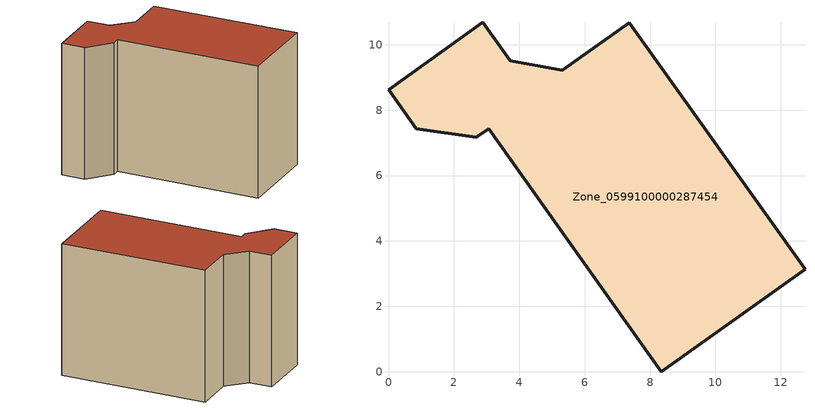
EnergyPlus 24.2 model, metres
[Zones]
Zone_0599100000287454
 floor ground (C_G): 3.73,9.51 5.32,9.22 7.36,10.68 12.74,3.14 8.34,0 3.07,7.44 2.69,7.17 0.85,7.43 0,8.63 2.88,10.69 z0
 wall outside (C_F): 3.07,7.44 8.34,0 12.74,3.14 7.36,10.68 5.32,9.22 3.73,9.51 2.88,10.69 0,8.63 0.85,7.43 2.69,7.17 3.07,7.44 z0:8.42
 roof outside (C_R): 0,8.63 0.85,7.43 2.69,7.17 3.07,7.44 8.34,0 12.74,3.14 7.36,10.68 5.32,9.22 3.73,9.51 2.88,10.69 z8.42
[BUILDING]
Pand.0599100000287454: North Axis=0; Terrain=City; Loads Convergence Tolerance Value=0.04; Temperature Convergence Tolerance Value=0.4; Solar Distribution=FullExterior; Maximum Number of Warmup Days=25; Minimum Number of Warmup Days=1
[Site:Location]
Rotterdam.The.Hague.AP_ZH_NLD Design_Conditions: Latitude=51.96; Longitude=4.45; Time Zone=1; Elevation=-4.5
[SITE:GROUNDTEMPERATURE:BUILDINGSURFACE]
18, 18, 18, 18, 18, 18, 18, 18, 18, 18, 18, 18
[MATERIAL] Thermal Absorptance=0.9; Solar Absorptance=0.7; Visible Absorptance=0.7
Name | Roughness | Thickness | Conductivity | Density | Specific Heat
G.TI.1975-1991 | MediumSmooth | 0.15 | 0.288461 | 540 | 1210
F.TI.1975-1991 | Rough | 0.3 | 0.230769 | 1920 | 840
R.TI.1975-1991 | MediumRough | 0.2 | 0.153846 | 1500 | 1000
[CONSTRUCTION]
C_G: G.TI.1975-1991
C_F: F.TI.1975-1991
C_R: R.TI.1975-1991
[ZONE]
Zone_0599100000287454: Type=1; Multiplier=1; Ceiling Height=Autocalculate; Volume=Autocalculate; Floor Area=autocalculate; Part of Total Floor Area=Yes
[ZONEINFILTRATION:DESIGNFLOWRATE]
Infil_Zone_0599100000287454: Zone or ZoneList or Space or SpaceList=Zone_0599100000287454; Schedule=AlwaysOn; Design Flow Rate Calculation Method=Flow/Area; Flow Rate per Floor Area=0.003; Constant Term Coefficient=1; Temperature Term Coefficient=0; Velocity Term Coefficient=0; Velocity Squared Term Coefficient=0
[HVACTEMPLATE:ZONE:IDEALLOADSAIRSYSTEM]
Zone_0599100000287454: Maximum Heating Supply Air Temperature=50; Minimum Cooling Supply Air Temperature=13; Maximum Heating Supply Air Humidity Ratio=0.0156; Minimum Cooling Supply Air Humidity Ratio=0.0077; Heating Limit=NoLimit; Cooling Limit=NoLimit; Dehumidification Control Type=ConstantSensibleHeatRatio; Cooling Sensible Heat Ratio=0.7; Dehumidification Setpoint=60; Humidification Control Type=None; Humidification Setpoint=30; Outdoor Air Method=None; Outdoor Air Flow Rate per Person=0.00944; Outdoor Air Flow Rate per Zone Floor Area=0; Outdoor Air Flow Rate per Zone=0; Demand Controlled Ventilation Type=None; Outdoor Air Economizer Type=NoEconomizer; Heat Recovery Type=None; Sensible Heat Recovery Effectiveness=0.7; Latent Heat Recovery Effectiveness=0.65
[ZONECONTROL:THERMOSTAT]
ThermostatControl_Zone_0599100000287454: Zone or ZoneList=Zone_0599100000287454; Control Type Schedule=DualSetpointControlType; Control 1=Thermostat_Zone_0599100000287454; Temperature Difference Between Cutout And Setpoint=0
[THERMOSTATSETPOINT:DUALSETPOINT]
Thermostat_Zone_0599100000287454: Heating Setpoint Temperature Schedule=HeatingSetpoint_Zone_0599100000287454; Cooling Setpoint Temperature Schedule=CoolingSetpoint_Zone_0599100000287454
[SCHEDULE:COMPACT]
HeatingSetpoint_Zone_0599100000287454: Through: 12/31, For: AllDays, Until: 24:00, 21
CoolingSetpoint_Zone_0599100000287454: Through: 12/31, For: AllDays, Until: 24:00, 24
DualSetpointControlType: Through: 12/31, For: AllDays, Until: 24:00, 4
AlwaysOn: Through: 12/31, For: AllDays, Until: 24:00, 1
